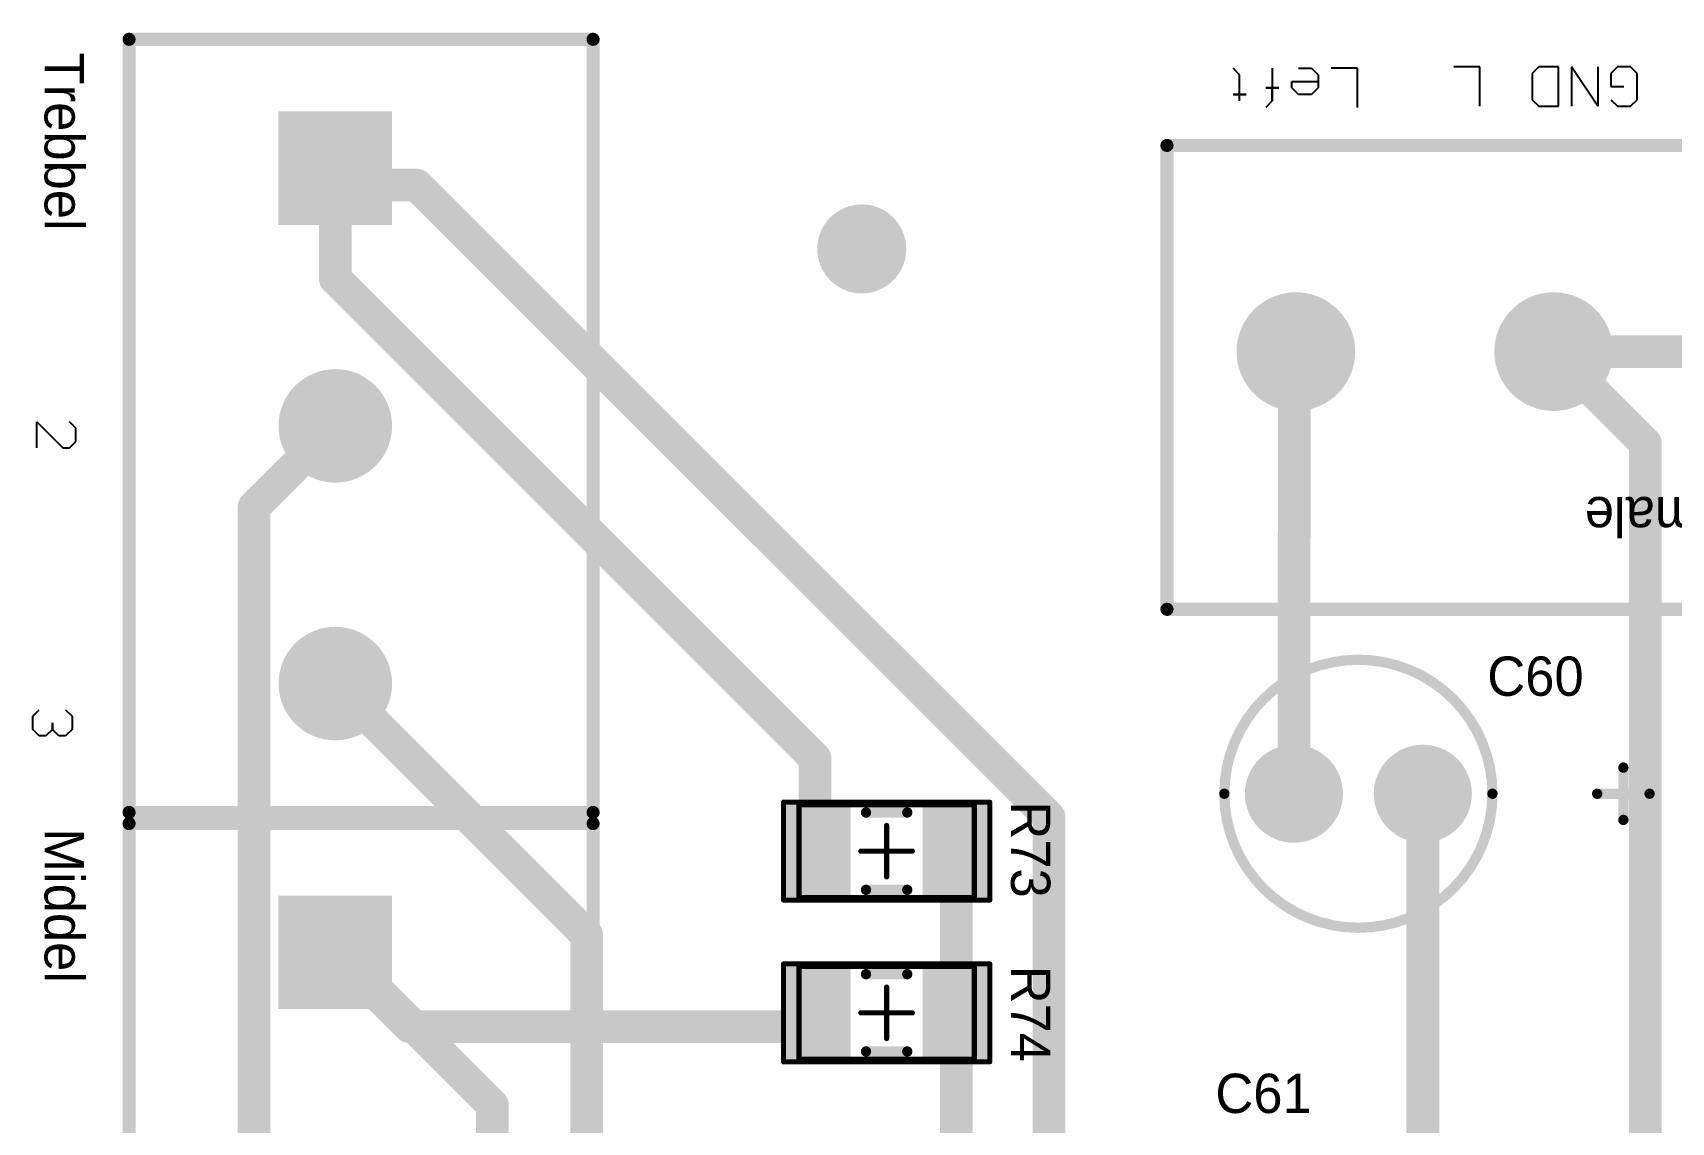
# Model space of a CAD drawing. Header units: millimetres. Extents: x 44 to 108.8, y 43.1 to 119.5.
# Drawn here: x 44.02 to 75.8, y 98.25 to 119.38 of the extents above; entities that cross this region are included whole.
import ezdxf

# ---------------------------------------------------------------- set-up
doc = ezdxf.new("R2010")
doc.units = ezdxf.units.MM
for name, color, linetype in [('BottomLayer', 5, 'Continuous'), ('BottomSolder', 6, 'Continuous'), ('Mechanical13', 56, 'Continuous'), ('Mechanical15', 56, 'Continuous'), ('MultiLayer', 9, 'Continuous'), ('TopLayer', 1, 'Continuous'), ('TopOverlay', 2, 'Continuous'), ('TopPaste', 8, 'Continuous'), ('TopSolder', 216, 'Continuous')]:
    doc.layers.add(name, color=color, linetype=linetype)

# ---------------------------------------------------------------- blocks, each defined once
blk = doc.blocks.new('_______3_5')
at = {"layer": 'BottomLayer', "const_width": 1.00000054}
for points in [[(4.50001132, 0, 1), (5.500009319999999, 0, 1)], [(9.500001319999999, 0, 1), (10.49999932, 0, 1)]]:
    blk.add_lwpolyline(points, format="xyb", close=True, dxfattribs=at)
at = {"layer": 'BottomLayer'}
blk.add_solid([(-0.99998022, -1.00000054), (1.00002086, -1.00000054), (-0.99998022, 1.00000054), (1.00002086, 1.00000054)], dxfattribs=at)
at = {"layer": 'BottomSolder', "const_width": 1.10160054}
for points in [[(4.44921132, 0, 1), (5.55080932, 0, 1)], [(9.44920132, 0, 1), (10.55079932, 0, 1)]]:
    blk.add_lwpolyline(points, format="xyb", close=True, dxfattribs=at)
at = {"layer": 'BottomSolder'}
blk.add_solid([(-1.10158022, -1.10160054), (1.10162086, -1.10160054), (-1.10158022, 1.10160054), (1.10162086, 1.10160054)], dxfattribs=at)
at = {"layer": 'MultiLayer', "const_width": 1.00000054}
for points in [[(4.50001132, 0, 1), (5.500009319999999, 0, 1)], [(9.500001319999999, 0, 1), (10.49999932, 0, 1)]]:
    blk.add_lwpolyline(points, format="xyb", close=True, dxfattribs=at)
at = {"layer": 'MultiLayer'}
blk.add_solid([(-0.99998022, -1.00000054), (1.00002086, -1.00000054), (-0.99998022, 1.00000054), (1.00002086, 1.00000054)], dxfattribs=at)
at = {"layer": 'TopLayer', "const_width": 1.00000054}
for points in [[(4.50001132, 0, 1), (5.500009319999999, 0, 1)], [(9.500001319999999, 0, 1), (10.49999932, 0, 1)]]:
    blk.add_lwpolyline(points, format="xyb", close=True, dxfattribs=at)
at = {"layer": 'TopLayer'}
blk.add_solid([(-0.99998022, -1.00000054), (1.00002086, -1.00000054), (-0.99998022, 1.00000054), (1.00002086, 1.00000054)], dxfattribs=at)
at = {"layer": 'TopOverlay', "const_width": 0.254}
for points in [[(12.50002072, 4.999989999999999), (-2.50000008, 4.999989999999999)], [(-2.50000008, -3.999992), (-2.50000008, 4.999989999999999)], [(12.50002072, -3.999992), (12.50002072, 4.999989999999999)], [(12.50002072, -3.999992), (-2.50000008, -3.999992)]]:
    blk.add_lwpolyline(points, dxfattribs=at)
at = {"layer": 'TopOverlay', "const_width": 0.127}
for points in [[(-2.56350008, 4.999989999999999, 1), (-2.43650008, 4.999989999999999, 1)], [(-2.56350008, 4.999989999999999, 1), (-2.43650008, 4.999989999999999, 1)], [(12.43652072, 4.999989999999999, 1), (12.56352072, 4.999989999999999, 1)], [(12.43652072, 4.999989999999999, 1), (12.56352072, 4.999989999999999, 1)], [(-2.56350008, -3.999992, 1), (-2.43650008, -3.999992, 1)], [(-2.56350008, -3.999992, 1), (-2.43650008, -3.999992, 1)], [(12.43652072, -3.999992, 1), (12.56352072, -3.999992, 1)], [(12.43652072, -3.999992, 1), (12.56352072, -3.999992, 1)]]:
    blk.add_lwpolyline(points, format="xyb", close=True, dxfattribs=at)
at = {"layer": 'TopSolder', "const_width": 1.10160054}
for points in [[(4.44921132, 0, 1), (5.55080932, 0, 1)], [(9.44920132, 0, 1), (10.55079932, 0, 1)]]:
    blk.add_lwpolyline(points, format="xyb", close=True, dxfattribs=at)
at = {"layer": 'TopSolder'}
blk.add_solid([(-1.10158022, -1.10160054), (1.10162086, -1.10160054), (-1.10158022, 1.10160054), (1.10162086, 1.10160054)], dxfattribs=at)
blk = doc.blocks.new('_______3_7')
at = {"layer": 'BottomLayer', "const_width": 1.00000054}
for points in [[(4.50001132, 0, 1), (5.500009319999999, 0, 1)], [(9.500001319999999, 0, 1), (10.49999932, 0, 1)]]:
    blk.add_lwpolyline(points, format="xyb", close=True, dxfattribs=at)
at = {"layer": 'BottomLayer'}
blk.add_solid([(-0.99998022, -1.00000054), (1.00002086, -1.00000054), (-0.99998022, 1.00000054), (1.00002086, 1.00000054)], dxfattribs=at)
at = {"layer": 'BottomSolder', "const_width": 1.10160054}
for points in [[(4.44921132, 0, 1), (5.55080932, 0, 1)], [(9.44920132, 0, 1), (10.55079932, 0, 1)]]:
    blk.add_lwpolyline(points, format="xyb", close=True, dxfattribs=at)
at = {"layer": 'BottomSolder'}
blk.add_solid([(-1.10158022, -1.10160054), (1.10162086, -1.10160054), (-1.10158022, 1.10160054), (1.10162086, 1.10160054)], dxfattribs=at)
at = {"layer": 'MultiLayer', "const_width": 1.00000054}
for points in [[(4.50001132, 0, 1), (5.500009319999999, 0, 1)], [(9.500001319999999, 0, 1), (10.49999932, 0, 1)]]:
    blk.add_lwpolyline(points, format="xyb", close=True, dxfattribs=at)
at = {"layer": 'MultiLayer'}
blk.add_solid([(-0.99998022, -1.00000054), (1.00002086, -1.00000054), (-0.99998022, 1.00000054), (1.00002086, 1.00000054)], dxfattribs=at)
at = {"layer": 'TopLayer', "const_width": 1.00000054}
for points in [[(4.50001132, 0, 1), (5.500009319999999, 0, 1)], [(9.500001319999999, 0, 1), (10.49999932, 0, 1)]]:
    blk.add_lwpolyline(points, format="xyb", close=True, dxfattribs=at)
at = {"layer": 'TopLayer'}
blk.add_solid([(-0.99998022, -1.00000054), (1.00002086, -1.00000054), (-0.99998022, 1.00000054), (1.00002086, 1.00000054)], dxfattribs=at)
at = {"layer": 'TopOverlay', "const_width": 0.254}
for points in [[(12.50002072, 4.999989999999999), (-2.50000008, 4.999989999999999)], [(-2.50000008, -3.999992), (-2.50000008, 4.999989999999999)], [(12.50002072, -3.999992), (12.50002072, 4.999989999999999)], [(12.50002072, -3.999992), (-2.50000008, -3.999992)]]:
    blk.add_lwpolyline(points, dxfattribs=at)
at = {"layer": 'TopOverlay', "const_width": 0.127}
for points in [[(-2.56350008, 4.999989999999999, 1), (-2.43650008, 4.999989999999999, 1)], [(-2.56350008, 4.999989999999999, 1), (-2.43650008, 4.999989999999999, 1)], [(12.43652072, 4.999989999999999, 1), (12.56352072, 4.999989999999999, 1)], [(12.43652072, 4.999989999999999, 1), (12.56352072, 4.999989999999999, 1)], [(-2.56350008, -3.999992, 1), (-2.43650008, -3.999992, 1)], [(-2.56350008, -3.999992, 1), (-2.43650008, -3.999992, 1)], [(12.43652072, -3.999992, 1), (12.56352072, -3.999992, 1)], [(12.43652072, -3.999992, 1), (12.56352072, -3.999992, 1)]]:
    blk.add_lwpolyline(points, format="xyb", close=True, dxfattribs=at)
at = {"layer": 'TopSolder', "const_width": 1.10160054}
for points in [[(4.44921132, 0, 1), (5.55080932, 0, 1)], [(9.44920132, 0, 1), (10.55079932, 0, 1)]]:
    blk.add_lwpolyline(points, format="xyb", close=True, dxfattribs=at)
at = {"layer": 'TopSolder'}
blk.add_solid([(-1.10158022, -1.10160054), (1.10162086, -1.10160054), (-1.10158022, 1.10160054), (1.10162086, 1.10160054)], dxfattribs=at)
blk = doc.blocks.new('C1206_24')
at = {"layer": 'Mechanical13', "const_width": 0.0999998}
for points in [[(-1.70001184, 0.8999956600000001), (-1.70001184, -0.90000074)], [(1.70003216, 0.8999956600000001), (-1.70001184, 0.8999956600000001)], [(1.70003216, 0.8999956600000001), (1.70003216, -0.90000074)], [(1.70003216, -0.90000074), (-1.70001184, -0.90000074)]]:
    blk.add_lwpolyline(points, dxfattribs=at)
at = {"layer": 'Mechanical13', "const_width": 0.0499999}
for points in [[(-1.72501052, 0.8999956600000001, 1), (-1.67501316, 0.8999956600000001, 1)], [(-1.72501052, 0.8999956600000001, 1), (-1.67501316, 0.8999956600000001, 1)], [(1.67503348, 0.8999956600000001, 1), (1.72503084, 0.8999956600000001, 1)], [(1.67503348, 0.8999956600000001, 1), (1.72503084, 0.8999956600000001, 1)], [(-1.72501052, -0.90000074, 1), (-1.67501316, -0.90000074, 1)], [(-1.72501052, -0.90000074, 1), (-1.67501316, -0.90000074, 1)], [(1.67503348, -0.90000074, 1), (1.72503084, -0.90000074, 1)], [(1.67503348, -0.90000074, 1), (1.72503084, -0.90000074, 1)]]:
    blk.add_lwpolyline(points, format="xyb", close=True, dxfattribs=at)
at = {"layer": 'Mechanical15', "const_width": 0.0999998}
for points in [[(-1.99998584, 0.94998286), (-1.99998584, -0.95003874)], [(2.00000616, 0.94998286), (-1.99998584, 0.94998286)], [(2.00000616, 0.94998286), (2.00000616, -0.95003874)], [(1.016e-05, 0.49999646), (1.016e-05, -0.50000154)], [(0.49998376, -2.794e-05), (-0.5000142399999999, -2.794e-05)], [(2.00000616, -0.95003874), (-1.99998584, -0.95003874)]]:
    blk.add_lwpolyline(points, dxfattribs=at)
at = {"layer": 'Mechanical15', "const_width": 0.0499999}
for points in [[(-2.02498452, 0.94998286, 1), (-1.97498716, 0.94998286, 1)], [(-2.02498452, 0.94998286, 1), (-1.97498716, 0.94998286, 1)], [(1.97500748, 0.94998286, 1), (2.02500484, 0.94998286, 1)], [(1.97500748, 0.94998286, 1), (2.02500484, 0.94998286, 1)], [(-0.02498852, 0.49999646, 1), (0.02500884, 0.49999646, 1)], [(-0.5250129199999999, -2.794e-05, 1), (-0.4750155599999999, -2.794e-05, 1)], [(0.47498508, -2.794e-05, 1), (0.5249824399999999, -2.794e-05, 1)], [(-0.02498852, -0.50000154, 1), (0.02500884, -0.50000154, 1)], [(-2.02498452, -0.95003874, 1), (-1.97498716, -0.95003874, 1)], [(-2.02498452, -0.95003874, 1), (-1.97498716, -0.95003874, 1)], [(1.97500748, -0.95003874, 1), (2.02500484, -0.95003874, 1)], [(1.97500748, -0.95003874, 1), (2.02500484, -0.95003874, 1)]]:
    blk.add_lwpolyline(points, format="xyb", close=True, dxfattribs=at)
at = {"layer": 'TopLayer'}
for points in [[(-0.8000009399999999, -0.8500262399999999), (-0.8000009399999999, 0.8499703599999999), (-1.89999874, -0.8500262399999999), (-1.89999874, 0.8499703599999999)], [(1.90001906, -0.8500262399999999), (1.90001906, 0.8499703599999999), (0.80002126, -0.8500262399999999), (0.80002126, 0.8499703599999999)]]:
    blk.add_solid(points, dxfattribs=at)
at = {"layer": 'TopOverlay', "const_width": 0.1999996}
for points in [[(0.40000936, 0.7499832599999999), (-0.39998904, 0.7499832599999999)], [(0.40000936, -0.7500391399999999), (-0.39998904, -0.7500391399999999)]]:
    blk.add_lwpolyline(points, dxfattribs=at)
at = {"layer": 'TopOverlay', "const_width": 0.0999998}
for points in [[(-0.4499889399999999, 0.7499832599999999, 1), (-0.34998914, 0.7499832599999999, 1)], [(0.3500094599999999, 0.7499832599999999, 1), (0.45000926, 0.7499832599999999, 1)], [(-0.4499889399999999, -0.7500391399999999, 1), (-0.34998914, -0.7500391399999999, 1)], [(0.3500094599999999, -0.7500391399999999, 1), (0.45000926, -0.7500391399999999, 1)]]:
    blk.add_lwpolyline(points, format="xyb", close=True, dxfattribs=at)
at = {"layer": 'TopPaste'}
for points in [[(-0.8000009399999999, -0.8500262399999999), (-0.8000009399999999, 0.8499703599999999), (-1.89999874, -0.8500262399999999), (-1.89999874, 0.8499703599999999)], [(1.90001906, -0.8500262399999999), (1.90001906, 0.8499703599999999), (0.80002126, -0.8500262399999999), (0.80002126, 0.8499703599999999)]]:
    blk.add_solid(points, dxfattribs=at)
at = {"layer": 'TopSolder'}
for points in [[(-0.69840094, -0.95162624), (-0.69840094, 0.95157036), (-2.00159874, -0.95162624), (-2.00159874, 0.95157036)], [(2.00161906, -0.95162624), (2.00161906, 0.95157036), (0.69842126, -0.95162624), (0.69842126, 0.95157036)]]:
    blk.add_solid(points, dxfattribs=at)
blk = doc.blocks.new('C1206_25')
at = {"layer": 'Mechanical13', "const_width": 0.0999998}
for points in [[(-1.70001692, 0.89998804), (-1.70001692, -0.9000083599999998)], [(1.70002708, 0.89998804), (-1.70001692, 0.89998804)], [(1.70002708, 0.89998804), (1.70002708, -0.9000083599999998)], [(1.70002708, -0.9000083599999998), (-1.70001692, -0.9000083599999998)]]:
    blk.add_lwpolyline(points, dxfattribs=at)
at = {"layer": 'Mechanical13', "const_width": 0.0499999}
for points in [[(-1.7250156, 0.89998804, 1), (-1.67501824, 0.89998804, 1)], [(-1.7250156, 0.89998804, 1), (-1.67501824, 0.89998804, 1)], [(1.6750284, 0.89998804, 1), (1.72502576, 0.89998804, 1)], [(1.6750284, 0.89998804, 1), (1.72502576, 0.89998804, 1)], [(-1.7250156, -0.9000083599999998, 1), (-1.67501824, -0.9000083599999998, 1)], [(-1.7250156, -0.9000083599999998, 1), (-1.67501824, -0.9000083599999998, 1)], [(1.6750284, -0.9000083599999998, 1), (1.72502576, -0.9000083599999998, 1)], [(1.6750284, -0.9000083599999998, 1), (1.72502576, -0.9000083599999998, 1)]]:
    blk.add_lwpolyline(points, format="xyb", close=True, dxfattribs=at)
at = {"layer": 'Mechanical15', "const_width": 0.0999998}
for points in [[(-1.99999092, 0.9499752399999999), (-1.99999092, -0.95004636)], [(2.00000108, 0.9499752399999999), (-1.99999092, 0.9499752399999999)], [(2.00000108, 0.9499752399999999), (2.00000108, -0.95004636)], [(5.08e-06, 0.49998884), (5.08e-06, -0.50000916)], [(0.49997868, -3.556e-05), (-0.5000193199999999, -3.556e-05)], [(2.00000108, -0.95004636), (-1.99999092, -0.95004636)]]:
    blk.add_lwpolyline(points, dxfattribs=at)
at = {"layer": 'Mechanical15', "const_width": 0.0499999}
for points in [[(-2.0249896, 0.9499752399999999, 1), (-1.97499224, 0.9499752399999999, 1)], [(-2.0249896, 0.9499752399999999, 1), (-1.97499224, 0.9499752399999999, 1)], [(1.9750024, 0.9499752399999999, 1), (2.02499976, 0.9499752399999999, 1)], [(1.9750024, 0.9499752399999999, 1), (2.02499976, 0.9499752399999999, 1)], [(-0.0249936, 0.49998884, 1), (0.02500376, 0.49998884, 1)], [(-0.525018, -3.556e-05, 1), (-0.4750206399999999, -3.556e-05, 1)], [(0.47498, -3.556e-05, 1), (0.52497736, -3.556e-05, 1)], [(-0.0249936, -0.50000916, 1), (0.02500376, -0.50000916, 1)], [(-2.0249896, -0.95004636, 1), (-1.97499224, -0.95004636, 1)], [(-2.0249896, -0.95004636, 1), (-1.97499224, -0.95004636, 1)], [(1.9750024, -0.95004636, 1), (2.02499976, -0.95004636, 1)], [(1.9750024, -0.95004636, 1), (2.02499976, -0.95004636, 1)]]:
    blk.add_lwpolyline(points, format="xyb", close=True, dxfattribs=at)
at = {"layer": 'TopLayer'}
for points in [[(-0.8000060199999999, -0.8500338599999999), (-0.8000060199999999, 0.84996274), (-1.90000382, -0.8500338599999999), (-1.90000382, 0.84996274)], [(1.90001398, -0.8500338599999999), (1.90001398, 0.84996274), (0.80001618, -0.8500338599999999), (0.80001618, 0.84996274)]]:
    blk.add_solid(points, dxfattribs=at)
at = {"layer": 'TopOverlay', "const_width": 0.1999996}
for points in [[(0.40000428, 0.7499756399999999), (-0.39999412, 0.7499756399999999)], [(0.40000428, -0.7500467599999999), (-0.39999412, -0.7500467599999999)]]:
    blk.add_lwpolyline(points, dxfattribs=at)
at = {"layer": 'TopOverlay', "const_width": 0.0999998}
for points in [[(-0.44999402, 0.7499756399999999, 1), (-0.34999422, 0.7499756399999999, 1)], [(0.35000438, 0.7499756399999999, 1), (0.4500041799999999, 0.7499756399999999, 1)], [(-0.44999402, -0.7500467599999999, 1), (-0.34999422, -0.7500467599999999, 1)], [(0.35000438, -0.7500467599999999, 1), (0.4500041799999999, -0.7500467599999999, 1)]]:
    blk.add_lwpolyline(points, format="xyb", close=True, dxfattribs=at)
at = {"layer": 'TopPaste'}
for points in [[(-0.8000060199999999, -0.8500338599999999), (-0.8000060199999999, 0.84996274), (-1.90000382, -0.8500338599999999), (-1.90000382, 0.84996274)], [(1.90001398, -0.8500338599999999), (1.90001398, 0.84996274), (0.80001618, -0.8500338599999999), (0.80001618, 0.84996274)]]:
    blk.add_solid(points, dxfattribs=at)
at = {"layer": 'TopSolder'}
for points in [[(-0.69840602, -0.95163386), (-0.69840602, 0.95156274), (-2.00160382, -0.95163386), (-2.00160382, 0.95156274)], [(2.00161398, -0.95163386), (2.00161398, 0.95156274), (0.6984161799999999, -0.95163386), (0.6984161799999999, 0.95156274)]]:
    blk.add_solid(points, dxfattribs=at)
blk = doc.blocks.new('CAPACITOR_10UF_50')
at = {"layer": 'BottomLayer', "const_width": 0.8499983}
for points in [[(-0.4250004199999999, -2.032e-05, 1), (0.4250004199999999, -2.032e-05, 1)], [(2.07501998, -2.032e-05, 1), (2.92502082, -2.032e-05, 1)]]:
    blk.add_lwpolyline(points, format="xyb", close=True, dxfattribs=at)
at = {"layer": 'BottomSolder', "const_width": 0.9515982999999999}
for points in [[(-0.47580042, -2.032e-05, 1), (0.47580042, -2.032e-05, 1)], [(2.02421998, -2.032e-05, 1), (2.97582082, -2.032e-05, 1)]]:
    blk.add_lwpolyline(points, format="xyb", close=True, dxfattribs=at)
at = {"layer": 'MultiLayer', "const_width": 0.8499983}
for points in [[(-0.4250004199999999, -2.032e-05, 1), (0.4250004199999999, -2.032e-05, 1)], [(2.07501998, -2.032e-05, 1), (2.92502082, -2.032e-05, 1)]]:
    blk.add_lwpolyline(points, format="xyb", close=True, dxfattribs=at)
at = {"layer": 'TopLayer', "const_width": 0.8499983}
for points in [[(-0.4250004199999999, -2.032e-05, 1), (0.4250004199999999, -2.032e-05, 1)], [(2.07501998, -2.032e-05, 1), (2.92502082, -2.032e-05, 1)]]:
    blk.add_lwpolyline(points, format="xyb", close=True, dxfattribs=at)
at = {"layer": 'TopOverlay'}
for points, const_width in [([(3.84999992, 0, 1), (-1.34999984, 0, 1)], 0.1999996), ([(6.3399797, 0.50797968, 1), (6.4399795, 0.50797968, 1)], 0.0999998), ([(-1.39999974, 0, 1), (-1.29999994, 0, 1)], 0.0999998), ([(3.80000002, 0, 1), (3.89999982, 0, 1)], 0.0999998), ([(5.8319797, -2.032e-05, 1), (5.9319795, -2.032e-05, 1)], 0.0999998), ([(6.8479797, -2.032e-05, 1), (6.9479795, -2.032e-05, 1)], 0.0999998), ([(6.3399797, -0.50802032, 1), (6.4399795, -0.50802032, 1)], 0.0999998)]:
    blk.add_lwpolyline(points, format="xyb", close=True, dxfattribs=dict(at, const_width=const_width))
at = {"layer": 'TopOverlay', "const_width": 0.1999996}
for points in [[(6.3899796, -0.50802032), (6.3899796, 0.50797968)], [(5.881979599999999, -2.032e-05), (6.897979599999999, -2.032e-05)]]:
    blk.add_lwpolyline(points, dxfattribs=at)
at = {"layer": 'TopSolder', "const_width": 0.9515982999999999}
for points in [[(-0.47580042, -2.032e-05, 1), (0.47580042, -2.032e-05, 1)], [(2.02421998, -2.032e-05, 1), (2.97582082, -2.032e-05, 1)]]:
    blk.add_lwpolyline(points, format="xyb", close=True, dxfattribs=at)
blk = doc.blocks.new('HEADER_4_60')
at = {"layer": 'BottomLayer', "const_width": 1.05000044}
for points in [[(4.47499994, -2.032e-05, 1), (5.52500038, -2.032e-05, 1)], [(9.47498994, -2.032e-05, 1), (10.52499038, -2.032e-05, 1)], [(14.47497994, -2.032e-05, 1), (15.52498038, -2.032e-05, 1)]]:
    blk.add_lwpolyline(points, format="xyb", close=True, dxfattribs=at)
at = {"layer": 'BottomLayer'}
blk.add_solid([(-1.04999028, -1.05002076), (1.0500106, -1.05002076), (-1.04999028, 1.04998012), (1.0500106, 1.04998012)], dxfattribs=at)
at = {"layer": 'BottomSolder', "const_width": 1.15160044}
for points in [[(4.42419994, -2.032e-05, 1), (5.57580038, -2.032e-05, 1)], [(9.42418994, -2.032e-05, 1), (10.57579038, -2.032e-05, 1)], [(14.42417994, -2.032e-05, 1), (15.57578038, -2.032e-05, 1)]]:
    blk.add_lwpolyline(points, format="xyb", close=True, dxfattribs=at)
at = {"layer": 'BottomSolder'}
blk.add_solid([(-1.15159028, -1.15162076), (1.1516106, -1.15162076), (-1.15159028, 1.15158012), (1.1516106, 1.15158012)], dxfattribs=at)
at = {"layer": 'MultiLayer', "const_width": 1.05000044}
for points in [[(4.47499994, -2.032e-05, 1), (5.52500038, -2.032e-05, 1)], [(9.47498994, -2.032e-05, 1), (10.52499038, -2.032e-05, 1)], [(14.47497994, -2.032e-05, 1), (15.52498038, -2.032e-05, 1)]]:
    blk.add_lwpolyline(points, format="xyb", close=True, dxfattribs=at)
at = {"layer": 'MultiLayer'}
blk.add_solid([(-1.04999028, -1.05002076), (1.0500106, -1.05002076), (-1.04999028, 1.04998012), (1.0500106, 1.04998012)], dxfattribs=at)
at = {"layer": 'TopLayer', "const_width": 1.05000044}
for points in [[(4.47499994, -2.032e-05, 1), (5.52500038, -2.032e-05, 1)], [(9.47498994, -2.032e-05, 1), (10.52499038, -2.032e-05, 1)], [(14.47497994, -2.032e-05, 1), (15.52498038, -2.032e-05, 1)]]:
    blk.add_lwpolyline(points, format="xyb", close=True, dxfattribs=at)
at = {"layer": 'TopLayer'}
blk.add_solid([(-1.04999028, -1.05002076), (1.0500106, -1.05002076), (-1.04999028, 1.04998012), (1.0500106, 1.04998012)], dxfattribs=at)
at = {"layer": 'TopOverlay', "const_width": 0.254}
for points in [[(-2.50001024, 5.00002048), (-2.50001024, -4.00001232)], [(17.50000056, 5.00002048), (-2.50001024, 5.00002048)], [(17.50000056, 5.00002048), (17.50000056, -4.00001232)], [(17.50000056, -4.00001232), (-2.50001024, -4.00001232)]]:
    blk.add_lwpolyline(points, dxfattribs=at)
at = {"layer": 'TopOverlay', "const_width": 0.127}
for points in [[(-2.56351024, 5.00002048, 1), (-2.43651024, 5.00002048, 1)], [(-2.56351024, 5.00002048, 1), (-2.43651024, 5.00002048, 1)], [(17.43650056, 5.00002048, 1), (17.56350056, 5.00002048, 1)], [(17.43650056, 5.00002048, 1), (17.56350056, 5.00002048, 1)], [(-2.56351024, -4.00001232, 1), (-2.43651024, -4.00001232, 1)], [(-2.56351024, -4.00001232, 1), (-2.43651024, -4.00001232, 1)], [(17.43650056, -4.00001232, 1), (17.56350056, -4.00001232, 1)], [(17.43650056, -4.00001232, 1), (17.56350056, -4.00001232, 1)]]:
    blk.add_lwpolyline(points, format="xyb", close=True, dxfattribs=at)
at = {"layer": 'TopSolder', "const_width": 1.15160044}
for points in [[(4.42419994, -2.032e-05, 1), (5.57580038, -2.032e-05, 1)], [(9.42418994, -2.032e-05, 1), (10.57579038, -2.032e-05, 1)], [(14.42417994, -2.032e-05, 1), (15.57578038, -2.032e-05, 1)]]:
    blk.add_lwpolyline(points, format="xyb", close=True, dxfattribs=at)
at = {"layer": 'TopSolder'}
blk.add_solid([(-1.15159028, -1.15162076), (1.1516106, -1.15162076), (-1.15159028, 1.15158012), (1.1516106, 1.15158012)], dxfattribs=at)

msp = doc.modelspace()

# ---------------------------------------------------------------- linework, layer by layer
at = {"layer": 'BottomLayer', "const_width": 0.635}
for points in [[(49.8856, 116.75618), (50.21390516, 116.42787484)], [(50.21390516, 116.42787484), (51.46612516, 116.42787484)], [(51.46612516, 116.42787484), (63.72859999999999, 104.1654)], [(73.51632744, 113.19707104), (78.51631744, 113.19707104)], [(48.31079999999999, 110.18139), (49.8856, 111.75619)], [(48.31079999999999, 80.0354), (48.31079999999999, 110.18139)], [(49.8856, 106.7562), (54.7624, 101.8794)], [(63.72859999999999, 93.74144319999999), (63.72859999999999, 104.1654)], [(54.7624, 95.40241269999999), (54.7624, 101.8794)], [(49.8856, 101.54158), (50.56810054, 100.85907946)], [(50.56810054, 100.85907946), (50.65192561999999, 100.85907946)], [(50.65192561999999, 100.85907946), (52.9336, 98.57740507999999)], [(52.9336, 93.77680253999999), (52.9336, 98.57740507999999)]]:
    msp.add_lwpolyline(points, dxfattribs=at)
at = {"layer": 'BottomLayer'}
for points, const_width in [([(49.72685, 116.75618, 1), (50.04435, 116.75618, 1)], 0.3175), ([(50.05515516, 116.42787484, 1), (50.37265515999999, 116.42787484, 1)], 0.3175), ([(50.05515516, 116.42787484, 1), (50.37265515999999, 116.42787484, 1)], 0.3175), ([(51.30737515999999, 116.42787484, 1), (51.62487515999999, 116.42787484, 1)], 0.3175), ([(51.30737515999999, 116.42787484, 1), (51.62487515999999, 116.42787484, 1)], 0.3175), ([(59.7154, 115.189, 1), (60.47739999999999, 115.189, 1)], 0.7619999999999999), ([(73.35757744, 113.19707104, 1), (73.67507744, 113.19707104, 1)], 0.3175), ([(49.72685, 111.75619, 1), (50.04435, 111.75619, 1)], 0.3175), ([(48.15205, 110.18139, 1), (48.46955, 110.18139, 1)], 0.3175), ([(48.15205, 110.18139, 1), (48.46955, 110.18139, 1)], 0.3175), ([(49.72685, 106.7562, 1), (50.04435, 106.7562, 1)], 0.3175), ([(63.56984999999999, 104.1654, 1), (63.88735, 104.1654, 1)], 0.3175), ([(63.56984999999999, 104.1654, 1), (63.88735, 104.1654, 1)], 0.3175), ([(54.60364999999999, 101.8794, 1), (54.92114999999999, 101.8794, 1)], 0.3175), ([(54.60364999999999, 101.8794, 1), (54.92114999999999, 101.8794, 1)], 0.3175), ([(49.72685, 101.54158, 1), (50.04435, 101.54158, 1)], 0.3175), ([(50.40935054, 100.85907946, 1), (50.72685054, 100.85907946, 1)], 0.3175), ([(50.40935054, 100.85907946, 1), (50.72685054, 100.85907946, 1)], 0.3175), ([(50.49317562, 100.85907946, 1), (50.81067562, 100.85907946, 1)], 0.3175), ([(50.49317562, 100.85907946, 1), (50.81067562, 100.85907946, 1)], 0.3175), ([(52.77484999999999, 98.57740507999999, 1), (53.09235, 98.57740507999999, 1)], 0.3175), ([(52.77484999999999, 98.57740507999999, 1), (53.09235, 98.57740507999999, 1)], 0.3175)]:
    msp.add_lwpolyline(points, format="xyb", close=True, dxfattribs=dict(at, const_width=const_width))
at = {"layer": 'BottomSolder', "const_width": 0.8636}
msp.add_lwpolyline([(59.6646, 115.189, 1), (60.5282, 115.189, 1)], format="xyb", close=True, dxfattribs=at)
at = {"layer": 'MultiLayer', "const_width": 0.7619999999999999}
msp.add_lwpolyline([(59.7154, 115.189, 1), (60.47739999999999, 115.189, 1)], format="xyb", close=True, dxfattribs=at)
at = {"layer": 'TopLayer', "const_width": 0.635}
for points in [[(49.8856, 114.61105348), (49.8856, 116.75618)], [(49.8856, 114.61105348), (59.18911707999999, 105.3075364)], [(68.48602, 109.63402), (68.48602, 113.19707104)], [(73.51632744, 113.19707104), (75.29449, 111.41890848)], [(75.29449, 75.87869), (75.29449, 111.41890848)], [(68.4784, 109.6264), (68.48602, 109.63402)], [(68.4784, 104.61879), (68.4784, 109.6264)], [(59.18911707999999, 103.54491356), (59.18911707999999, 105.3075364)], [(70.9784204, 97.2341464), (70.9784204, 104.61879)], [(61.92900999999999, 100.1000284), (61.92900999999999, 103.599996)], [(59.18911707999999, 103.54491356), (59.22899507999999, 103.50503556)], [(49.8856, 101.54158), (51.3271516, 100.1000284)], [(51.3271516, 100.1000284), (59.22899, 100.1000284)], [(61.92900745999999, 100.10002586), (61.92900999999999, 100.1000284)], [(61.92900745999999, 97.23119745999999), (61.92900745999999, 100.10002586)]]:
    msp.add_lwpolyline(points, dxfattribs=at)
at = {"layer": 'TopLayer'}
for points, const_width in [([(49.72685, 116.75618, 1), (50.04435, 116.75618, 1)], 0.3175), ([(59.7154, 115.189, 1), (60.47739999999999, 115.189, 1)], 0.7619999999999999), ([(49.72685, 114.61105348, 1), (50.04435, 114.61105348, 1)], 0.3175), ([(49.72685, 114.61105348, 1), (50.04435, 114.61105348, 1)], 0.3175), ([(68.32727, 113.19707104, 1), (68.64477, 113.19707104, 1)], 0.3175), ([(73.35757744, 113.19707104, 1), (73.67507744, 113.19707104, 1)], 0.3175), ([(75.13574, 111.41890848, 1), (75.45324, 111.41890848, 1)], 0.3175), ([(75.13574, 111.41890848, 1), (75.45324, 111.41890848, 1)], 0.3175), ([(68.31965, 109.6264, 1), (68.63714999999999, 109.6264, 1)], 0.3175), ([(68.31965, 109.6264, 1), (68.63714999999999, 109.6264, 1)], 0.3175), ([(68.32727, 109.63402, 1), (68.64477, 109.63402, 1)], 0.3175), ([(68.32727, 109.63402, 1), (68.64477, 109.63402, 1)], 0.3175), ([(59.03036708, 105.3075364, 1), (59.34786707999999, 105.3075364, 1)], 0.3175), ([(59.03036708, 105.3075364, 1), (59.34786707999999, 105.3075364, 1)], 0.3175), ([(68.31965, 104.61879, 1), (68.63714999999999, 104.61879, 1)], 0.3175), ([(70.81967039999999, 104.61879, 1), (71.1371704, 104.61879, 1)], 0.3175), ([(61.77026, 103.599996, 1), (62.08776, 103.599996, 1)], 0.3175), ([(59.03036708, 103.54491356, 1), (59.34786707999999, 103.54491356, 1)], 0.3175), ([(59.03036708, 103.54491356, 1), (59.34786707999999, 103.54491356, 1)], 0.3175), ([(59.07024507999999, 103.50503556, 1), (59.38774507999999, 103.50503556, 1)], 0.3175), ([(49.72685, 101.54158, 1), (50.04435, 101.54158, 1)], 0.3175), ([(51.1684016, 100.1000284, 1), (51.48590159999999, 100.1000284, 1)], 0.3175), ([(51.1684016, 100.1000284, 1), (51.48590159999999, 100.1000284, 1)], 0.3175), ([(59.07024, 100.1000284, 1), (59.38773999999999, 100.1000284, 1)], 0.3175), ([(61.77025746, 100.10002586, 1), (62.08775746, 100.10002586, 1)], 0.3175), ([(61.77025746, 100.10002586, 1), (62.08775746, 100.10002586, 1)], 0.3175), ([(61.77026, 100.1000284, 1), (62.08776, 100.1000284, 1)], 0.3175), ([(61.77026, 100.1000284, 1), (62.08776, 100.1000284, 1)], 0.3175)]:
    msp.add_lwpolyline(points, format="xyb", close=True, dxfattribs=dict(at, const_width=const_width))
at = {"layer": 'TopOverlay'}
for p, q in [((67.42464797999999, 118.56724064), (67.29768862, 118.6942)), ((67.42464797999999, 118.1863651), (67.42464797999999, 118.56724064)), ((68.05944224, 118.6942), (68.05944224, 118.05940574)), ((68.56727714, 118.6942), (68.82119585999999, 118.6942)), ((68.82119585999999, 118.6942), (68.94815522, 118.56724064)), ((68.94815522, 118.56724064), (68.94815522, 118.31332192)), ((69.70990884, 118.6942), (69.20207393999999, 118.6942)), ((69.70990884, 117.93244638), (69.70990884, 118.6942)), ((72.08560894, 118.7196), (71.57777404, 118.7196)), ((72.08560894, 117.95784638), (72.08560894, 118.7196)), ((73.2282381, 118.7196), (73.10128128, 118.59264064)), ((73.10128128, 118.59264064), (73.10128128, 118.08480574)), ((73.60911618, 118.7196), (73.2282381, 118.7196)), ((73.60911618, 117.95784638), (73.60911618, 118.7196)), ((74.3708698, 117.95784638), (73.86303489999999, 118.7196)), ((73.86303489999999, 118.7196), (73.86303489999999, 117.95784638)), ((74.3708698, 118.7196), (74.3708698, 117.95784638)), ((74.75174534, 118.7196), (74.62478852, 118.59264064)), ((74.62478852, 118.59264064), (74.62478852, 118.33872192)), ((75.00566406, 118.7196), (74.75174534, 118.7196)), ((75.13262342, 118.59264064), (75.00566406, 118.7196)), ((75.13262342, 118.08480574), (75.13262342, 118.59264064)), ((68.1864016, 118.31332192), (67.93248288, 118.31332192)), ((67.93248288, 118.31332192), (68.05944224, 118.31332192)), ((68.05944224, 118.05940574), (68.05944224, 118.31332192)), ((68.05944224, 118.31332192), (68.1864016, 118.31332192)), ((68.05944224, 118.31332192), (68.05944224, 118.05940574)), ((68.44032032, 118.31332192), (68.44032032, 118.44028128)), ((68.44032032, 118.44028128), (68.94815522, 118.44028128)), ((68.56727714, 118.1863651), (68.44032032, 118.31332192)), ((68.94815522, 118.31332192), (68.82119585999999, 118.1863651)), ((74.62478852, 118.33872192), (74.8787047, 118.33872192)), ((67.55160734, 118.1863651), (67.29768862, 118.1863651)), ((67.29768862, 118.1863651), (67.42464797999999, 118.1863651)), ((67.42464797999999, 118.05940574), (67.42464797999999, 118.1863651)), ((67.42464797999999, 118.1863651), (67.55160734, 118.1863651)), ((68.05944224, 118.05940574), (67.93248288, 117.93244638)), ((68.82119585999999, 118.1863651), (68.56727714, 118.1863651)), ((73.10128128, 118.08480574), (73.2282381, 117.95784638)), ((73.2282381, 117.95784638), (73.60911618, 117.95784638)), ((74.62478852, 118.08480574), (74.75174534, 117.95784638)), ((74.75174534, 117.95784638), (75.00566406, 117.95784638)), ((75.00566406, 117.95784638), (75.13262342, 118.08480574)), ((44.0944, 111.32828128), (44.0944, 111.83611618)), ((44.0944, 111.83611618), (44.6022349, 111.32828128)), ((44.85615361999999, 111.70915682), (44.72919426, 111.83611618)), ((44.85615361999999, 111.4552381), (44.85615361999999, 111.70915682)), ((44.6022349, 111.32828128), (44.72919426, 111.32828128)), ((44.72919426, 111.32828128), (44.85615361999999, 111.4552381)), ((44.0182, 106.12115682), (44.14515935999999, 106.24811618)), ((44.65299425999999, 106.24811618), (44.77995362, 106.12115682)), ((44.0182, 105.8672381), (44.0182, 106.12115682)), ((44.14515935999999, 105.74028128), (44.0182, 105.8672381)), ((44.39907808, 105.8672381), (44.27211871999999, 105.74028128)), ((44.39907808, 105.8672381), (44.39907808, 105.99419746)), ((44.39907808, 105.99419746), (44.39907808, 105.8672381)), ((44.5260349, 105.74028128), (44.39907808, 105.8672381)), ((44.77995362, 105.8672381), (44.65299425999999, 105.74028128)), ((44.77995362, 106.12115682), (44.77995362, 105.8672381)), ((44.27211871999999, 105.74028128), (44.14515935999999, 105.74028128)), ((44.65299425999999, 105.74028128), (44.5260349, 105.74028128))]:
    msp.add_line(p, q, dxfattribs=at)
at = {"layer": 'TopSolder', "const_width": 0.8636}
msp.add_lwpolyline([(59.6646, 115.189, 1), (60.5282, 115.189, 1)], format="xyb", close=True, dxfattribs=at)

# ---------------------------------------------------------------- block references
for name, p, rotation in [('_______3_7', (49.8856, 116.75620032), 270), ('HEADER_4_60', (83.5163176, 113.19705072), 180), ('C1206_25', (60.57901016, 103.505), 180), ('_______3_5', (49.8856, 101.54160032), 270), ('C1206_24', (60.57901016, 100.3680873), 180)]:
    msp.add_blockref(name, p, dxfattribs=dict(rotation=rotation))
msp.add_blockref('CAPACITOR_10UF_50', (68.4784, 104.61881032))

# ---------------------------------------------------------------- texts
at = {"layer": 'TopOverlay'}
for s, rotation, p in [('Trebbel', 270, (44.24692192, 118.99821768)), ('cinch_female', 180, (80.12292332, 110.37559586)), ('R73', 270, (62.99212445999999, 104.4698698)), ('Middel', 270, (44.24692446, 103.94886246)), ('R74', 270, (62.99212445999999, 101.28355664))]:
    msp.add_text(s, height=0.7619999999999999, rotation=rotation, dxfattribs=at).set_placement(p)
for s, p in [('C60', (72.22873286, 106.51912402)), ('C61', (66.95439999999999, 98.425))]:
    msp.add_text(s, height=0.7619999999999999, dxfattribs=at).set_placement(p)

doc.saveas('drawing.dxf')
